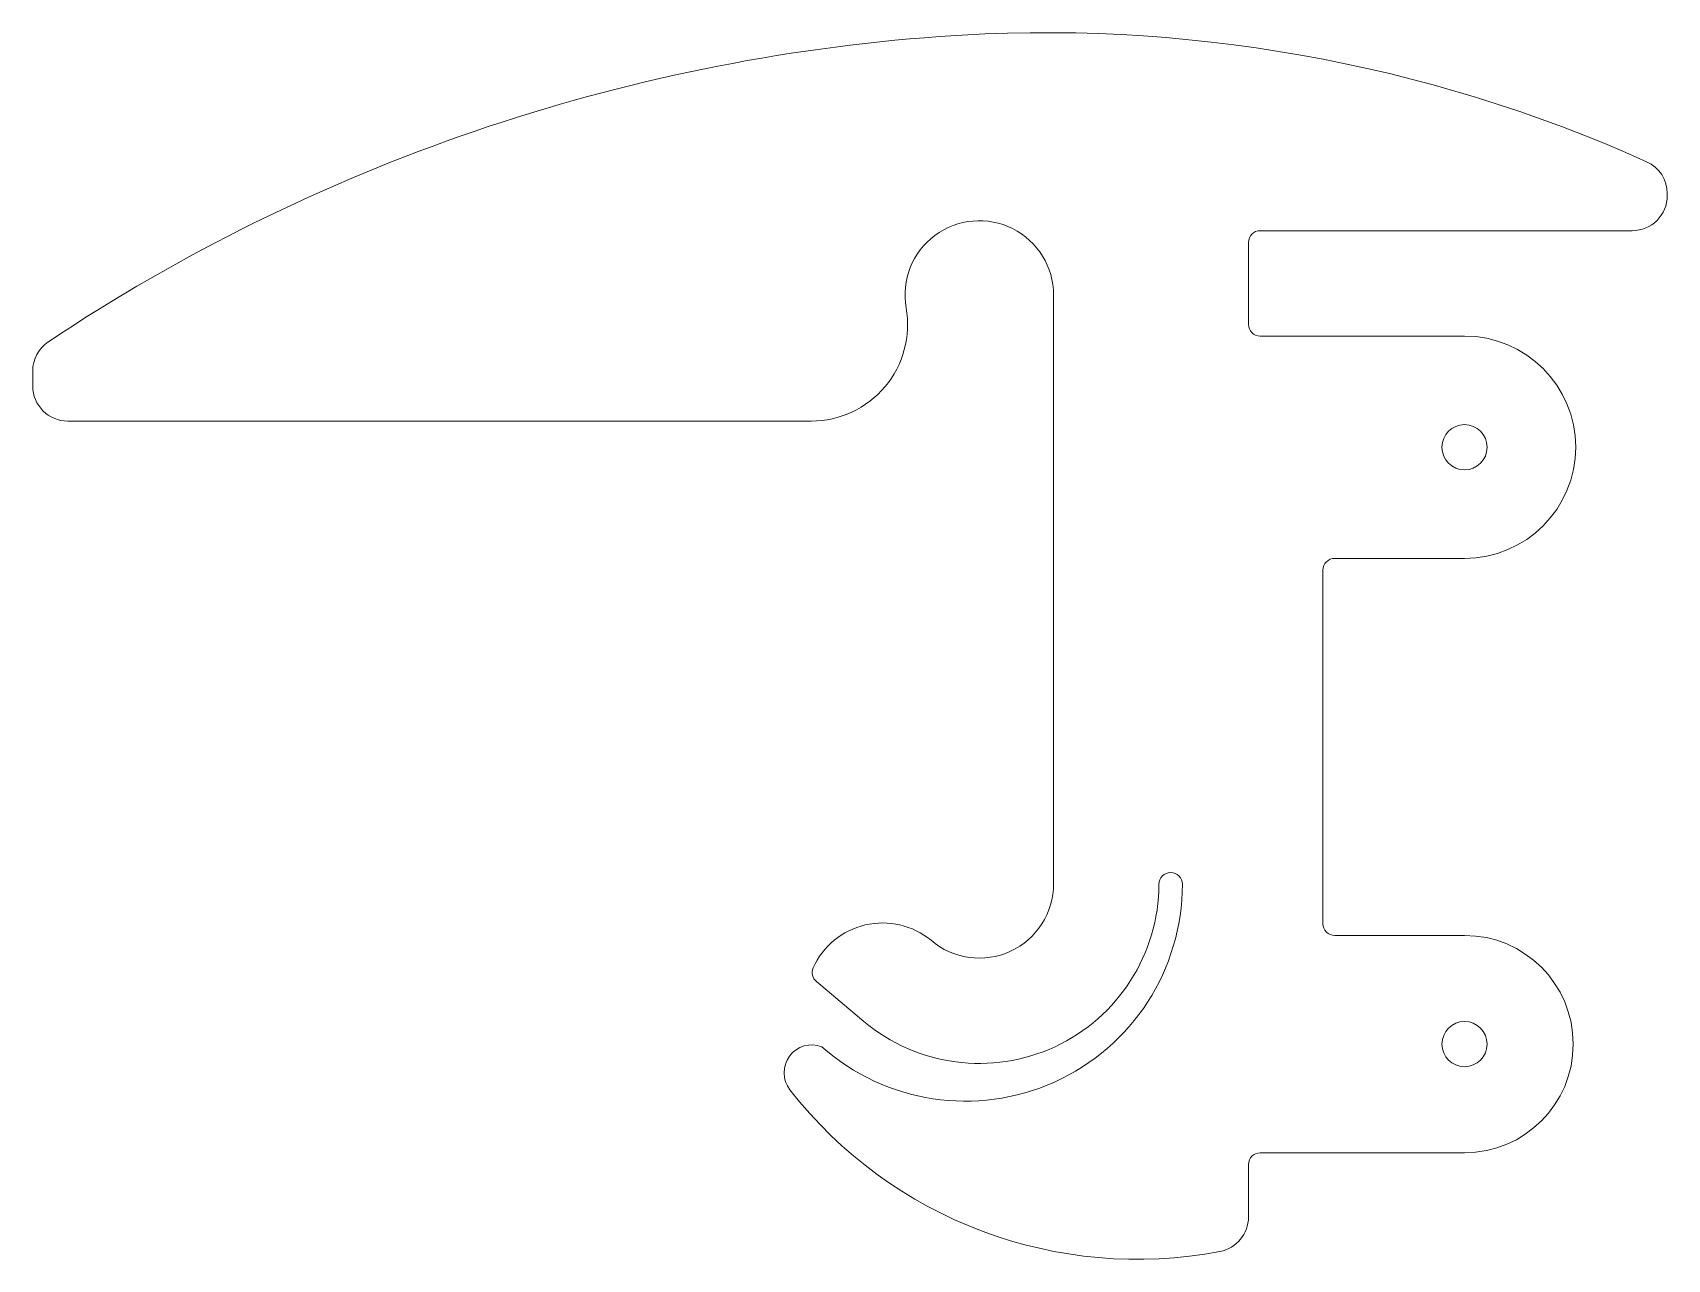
# Model space of a CAD drawing. Header units: millimetres. Extents: x -40.4 to 29.4, y -28.6 to 23.8.
import ezdxf

# ---------------------------------------------------------------- set-up
doc = ezdxf.new("R2010")
doc.units = ezdxf.units.MM

msp = doc.modelspace()

# ---------------------------------------------------------------- linework, layer by layer
at = {"color": 7, "linetype": 'Continuous', "lineweight": 15}
for p, q in [((29.393, 16.825), (29.393, 16.904)), ((11.5, 11.325), (11.5, 14.825)), ((12, 15.325), (27.893, 15.325)), ((3.175, 12.575), (3.175, -12.575)), ((20.73, 10.825), (12, 10.825)), ((-40.441, 9.333), (-40.441, 8.691)), ((-38.941, 7.191), (-7.182, 7.191)), ((14.683, -14.282), (14.683, 0.825)), ((15.183, 1.325), (20.73, 1.325)), ((20.73, -14.782), (15.183, -14.782)), ((-6.96, -16.754), (-4.933, -18.454)), ((12, -24.068), (20.73, -24.068)), ((11.5, -26.807), (11.5, -24.568))]:
    msp.add_line(p, q, dxfattribs=at)
for centre in [(20.73, 6.075), (20.73, -19.425)]:
    msp.add_circle(centre, 0.965, dxfattribs=at)
for centre, radius, start, end in [((2.822, -38.824), 62.608, 65.77828, 94.14602), ((4.005, -55.144), 78.97, 94.14602, 123.66619), ((27.893, 16.904), 1.5, 0, 65.77828), ((27.893, 16.825), 1.5, 270, 0), ((0, 12.575), 3.175, 0, 190), ((12, 14.825), 0.5, 90, 180), ((-7.182, 11.309), 4.118, 270, 10), ((12, 11.325), 0.5, 180, 270), ((-38.941, 9.333), 1.5, 123.66619, 180), ((20.73, 6.075), 4.75, 270, 90), ((-38.941, 8.691), 1.5, 180, 270), ((15.183, 0.825), 0.5, 90, 180), ((8.175, -12.595), 0.5, 359.99604, 179.85732), ((-0.592, -12.595), 9.267, 228.50438, 359.99604), ((0, -12.575), 7.675, 230, 359.85732), ((0, -12.575), 3.175, 229.51257, 360), ((-4.13, -17.497), 3.25, 50.47451, 155.83152), ((15.183, -14.282), 0.5, 180, 270), ((20.73, -19.425), 4.643, 270, 90), ((-6.639, -16.371), 0.5, 155.83152, 230), ((-7.156, -20.643), 1.186, 69.04092, 217.92012), ((6.738, -9.819), 18.798, 217.92012, 280.8692), ((12, -24.568), 0.5, 90, 180), ((10, -26.807), 1.5, 280.8692, 0)]:
    msp.add_arc(centre, radius, start, end, dxfattribs=at)

doc.saveas('drawing.dxf')
